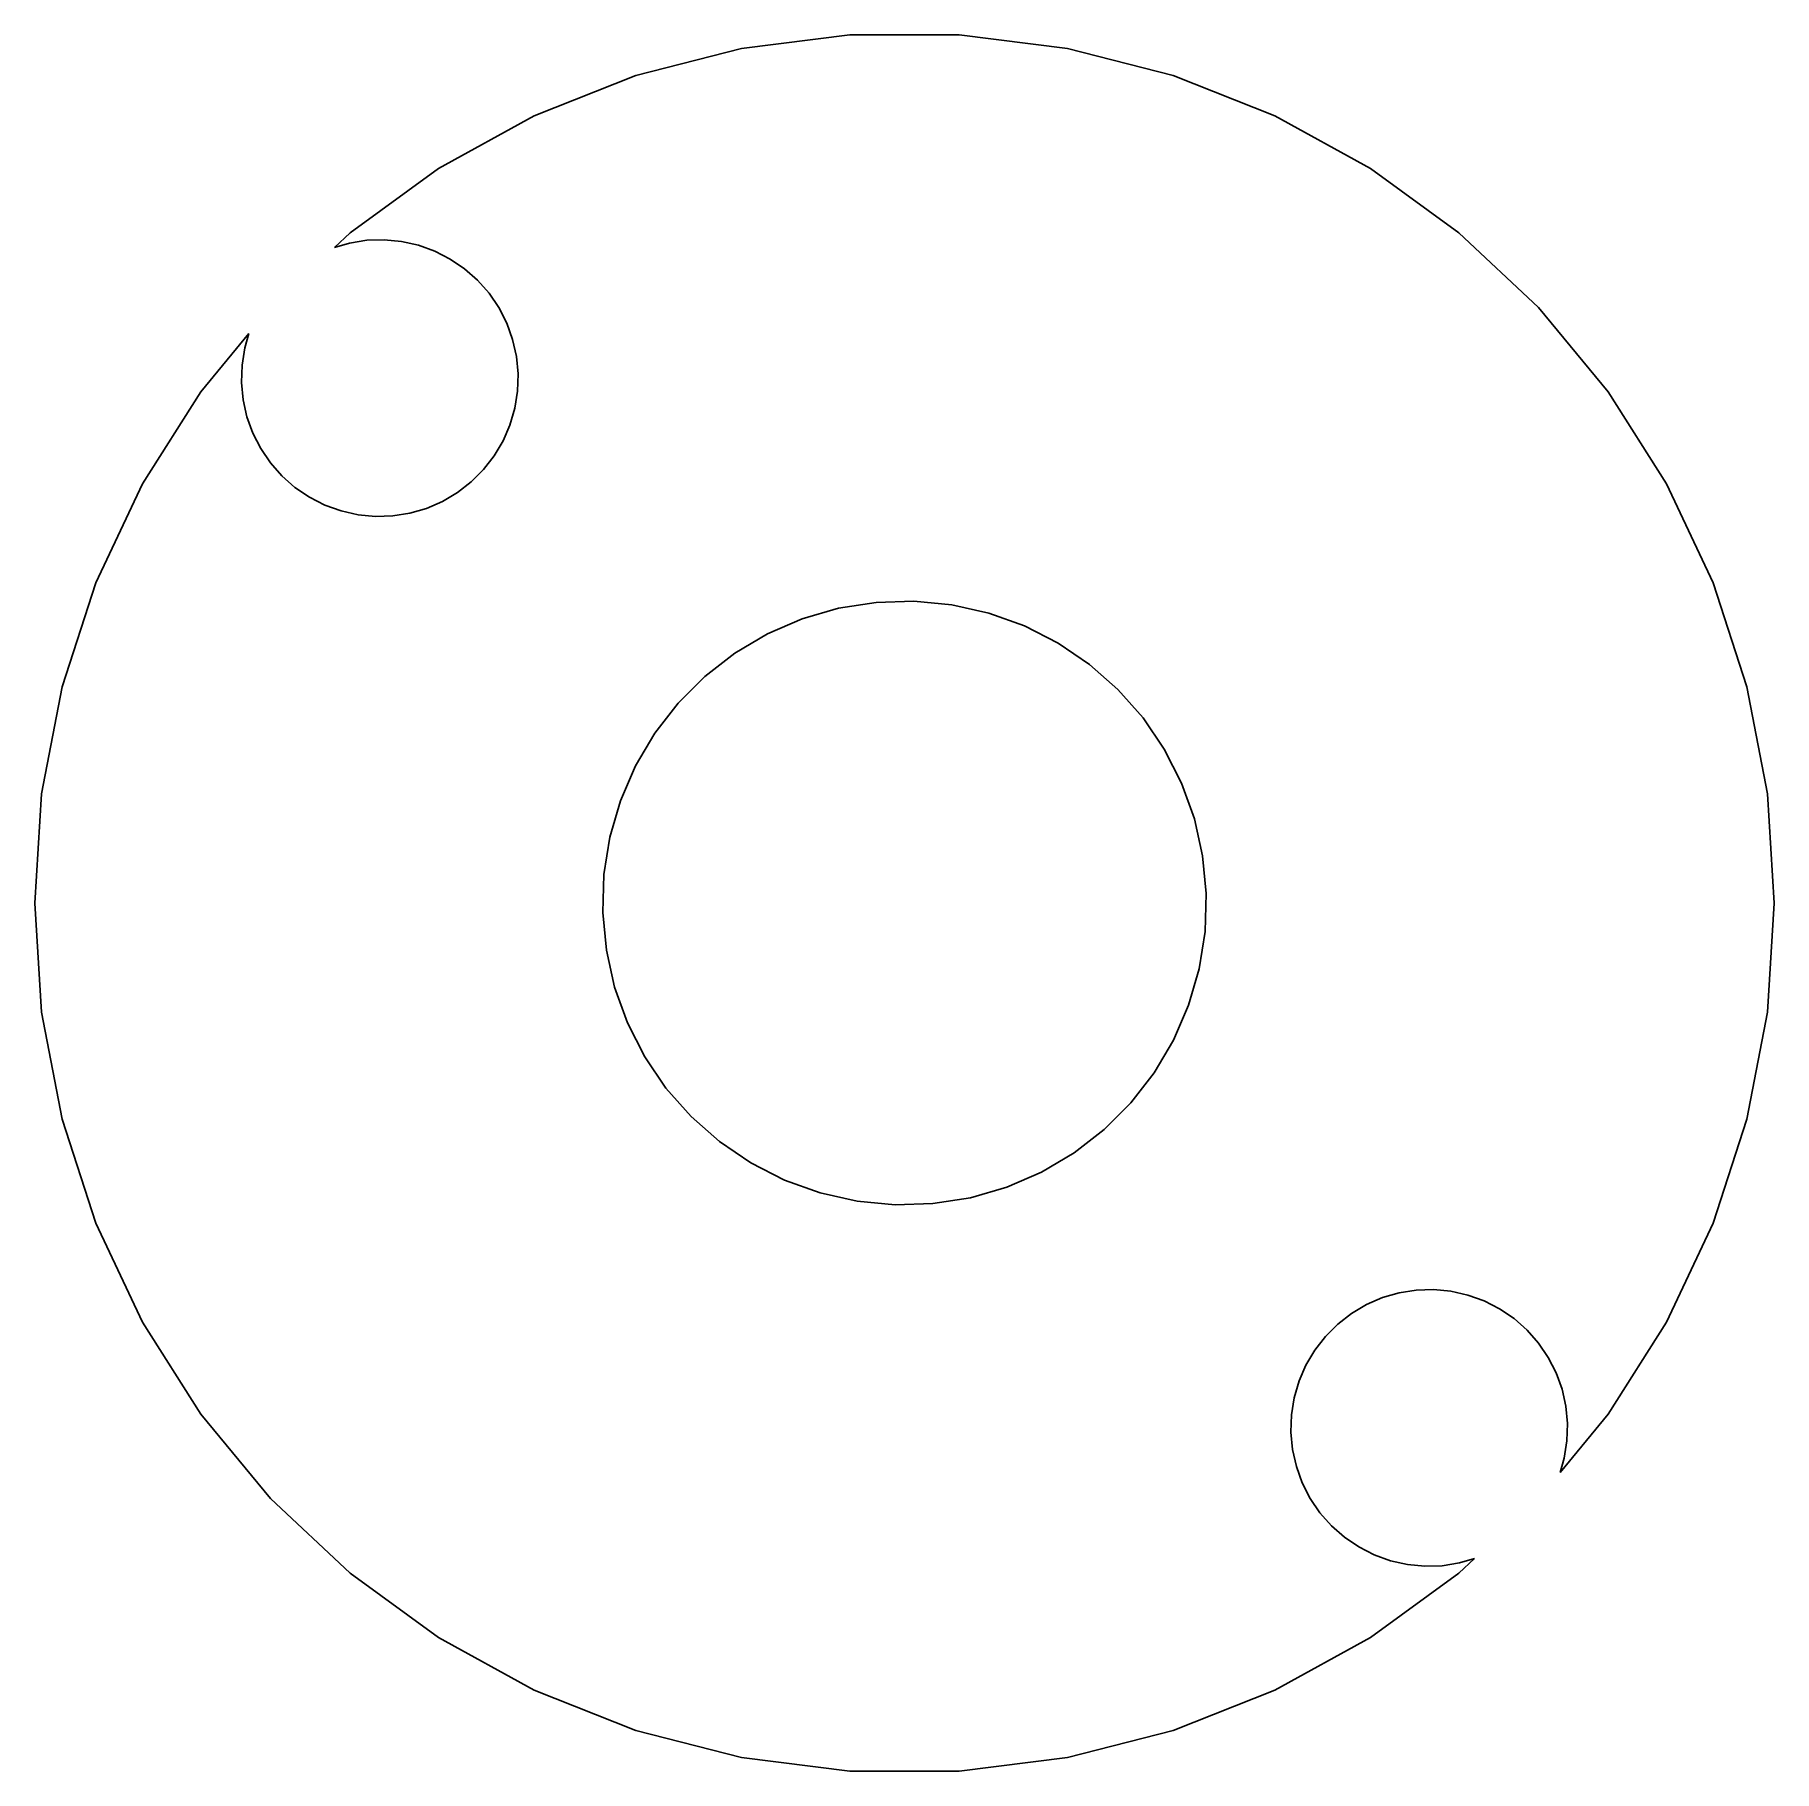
# Model space of a CAD drawing. Header units: metres. Extents: x -9 to 9, y 101 to 227.
# Drawn here: x -8.64 to 8.64, y 101.37 to 118.63 of the extents above.
import ezdxf

# ---------------------------------------------------------------- set-up
doc = ezdxf.new("R2010")
doc.units = ezdxf.units.M

msp = doc.modelspace()

# ---------------------------------------------------------------- linework, layer by layer
for p, q in [((-0.542709, 118.626), (-1.61958, 118.49)), ((0.542709, 118.626), (-0.542709, 118.626)), ((1.61958, 118.49), (0.542709, 118.626)), ((-1.61958, 118.49), (-2.67093, 118.22)), ((2.67093, 118.22), (1.61958, 118.49)), ((-2.67093, 118.22), (-3.68013, 117.821)), ((3.68013, 117.821), (2.67093, 118.22)), ((-3.68013, 117.821), (-4.63132, 117.298)), ((4.63132, 117.298), (3.68013, 117.821)), ((-4.63132, 117.298), (-5.50945, 116.66)), ((5.50945, 116.66), (4.63132, 117.298)), ((-5.50945, 116.66), (-5.66583, 116.513)), ((-5.66583, 116.513), (-5.51485, 116.557)), ((-5.51485, 116.557), (-5.3443, 116.584)), ((-5.3443, 116.584), (-5.17172, 116.589)), ((-5.17172, 116.589), (-4.9998, 116.573)), ((-4.9998, 116.573), (-4.8313, 116.535)), ((-4.8313, 116.535), (-4.66882, 116.477)), ((6.30069, 115.917), (5.50945, 116.66)), ((-4.66882, 116.477), (-4.51497, 116.398)), ((-4.51497, 116.398), (-4.37216, 116.301)), ((-4.37216, 116.301), (-4.24263, 116.187)), ((-4.24263, 116.187), (-4.12845, 116.058)), ((-4.12845, 116.058), (-4.03139, 115.915)), ((-4.03139, 115.915), (-3.95299, 115.761)), ((6.99258, 115.08), (6.30069, 115.917)), ((-6.51544, 115.657), (-6.99258, 115.08)), ((-6.55679, 115.515), (-6.51544, 115.657)), ((-3.95299, 115.761), (-3.8945, 115.599)), ((-6.5838, 115.344), (-6.55679, 115.515)), ((-3.8945, 115.599), (-3.85683, 115.43)), ((-6.58923, 115.172), (-6.5838, 115.344)), ((-3.85683, 115.43), (-3.84059, 115.258)), ((-6.57298, 115), (-6.58923, 115.172)), ((-3.84059, 115.258), (-3.84601, 115.086)), ((-6.99258, 115.08), (-7.57419, 114.164)), ((-6.53531, 114.831), (-6.57298, 115)), ((-3.84601, 115.086), (-3.87302, 114.915)), ((7.57419, 114.164), (6.99258, 115.08)), ((-6.47682, 114.669), (-6.53531, 114.831)), ((-3.87302, 114.915), (-3.92119, 114.749)), ((-6.39842, 114.515), (-6.47682, 114.669)), ((-3.92119, 114.749), (-3.98978, 114.591)), ((-6.30136, 114.372), (-6.39842, 114.515)), ((-4.07767, 114.442), (-4.1835, 114.306)), ((-3.98978, 114.591), (-4.07767, 114.442)), ((-6.18718, 114.243), (-6.30136, 114.372)), ((-4.1835, 114.306), (-4.3056, 114.184)), ((-7.57419, 114.164), (-8.03635, 113.182)), ((-6.05765, 114.128), (-6.18718, 114.243)), ((-5.91484, 114.031), (-6.05765, 114.128)), ((-4.3056, 114.184), (-4.44205, 114.078)), ((8.03635, 113.182), (7.57419, 114.164)), ((-5.76099, 113.953), (-5.91484, 114.031)), ((-5.59851, 113.895), (-5.76099, 113.953)), ((-4.74915, 113.921), (-4.91496, 113.873)), ((-4.59067, 113.99), (-4.74915, 113.921)), ((-4.44205, 114.078), (-4.59067, 113.99)), ((-5.43001, 113.857), (-5.59851, 113.895)), ((-5.2581, 113.841), (-5.43001, 113.857)), ((-5.08551, 113.846), (-5.2581, 113.841)), ((-4.91496, 113.873), (-5.08551, 113.846)), ((-8.03635, 113.182), (-8.37177, 112.149)), ((8.37177, 112.149), (8.03635, 113.182)), ((-1.0162, 112.823), (-0.654419, 112.928)), ((-0.654419, 112.928), (-0.282318, 112.987)), ((-0.282318, 112.987), (0.094223, 112.999)), ((0.094223, 112.999), (0.469299, 112.963)), ((0.469299, 112.963), (0.83696, 112.881)), ((-1.36197, 112.673), (-1.0162, 112.823)), ((0.83696, 112.881), (1.19144, 112.753)), ((1.19144, 112.753), (1.52711, 112.582)), ((-1.68625, 112.481), (-1.36197, 112.673)), ((1.52711, 112.582), (1.83871, 112.37)), ((-1.98393, 112.25), (-1.68625, 112.481)), ((1.83871, 112.37), (2.12131, 112.121)), ((-2.25032, 111.984), (-1.98393, 112.25)), ((-8.37177, 112.149), (-8.57515, 111.083)), ((2.12131, 112.121), (2.37045, 111.839)), ((8.57515, 111.083), (8.37177, 112.149)), ((-2.48123, 111.686), (-2.25032, 111.984)), ((-2.673, 111.362), (-2.48123, 111.686)), ((2.37045, 111.839), (2.58221, 111.527)), ((2.58221, 111.527), (2.75325, 111.191)), ((-2.82263, 111.016), (-2.673, 111.362)), ((2.75325, 111.191), (2.88087, 110.837)), ((-8.57515, 111.083), (-8.64331, 110)), ((-2.92773, 110.654), (-2.82263, 111.016)), ((8.64331, 110), (8.57515, 111.083)), ((2.88087, 110.837), (2.96306, 110.469)), ((-2.98668, 110.282), (-2.92773, 110.654)), ((2.96306, 110.469), (2.9985, 110.094)), ((-2.9985, 109.906), (-2.98668, 110.282)), ((-8.64331, 110), (-8.57515, 108.917)), ((2.9985, 110.094), (2.98668, 109.718)), ((8.57515, 108.917), (8.64331, 110)), ((-2.96306, 109.531), (-2.9985, 109.906)), ((2.98668, 109.718), (2.92773, 109.346)), ((-2.88087, 109.163), (-2.96306, 109.531)), ((2.92773, 109.346), (2.82263, 108.984)), ((-2.75325, 108.809), (-2.88087, 109.163)), ((-8.57515, 108.917), (-8.37177, 107.851)), ((2.82263, 108.984), (2.673, 108.638)), ((8.37177, 107.851), (8.57515, 108.917)), ((-2.58221, 108.473), (-2.75325, 108.809)), ((2.673, 108.638), (2.48123, 108.314)), ((-2.37045, 108.161), (-2.58221, 108.473)), ((2.48123, 108.314), (2.25032, 108.016)), ((-2.12131, 107.879), (-2.37045, 108.161)), ((-1.83871, 107.63), (-2.12131, 107.879)), ((2.25032, 108.016), (1.98393, 107.75)), ((-8.37177, 107.851), (-8.03635, 106.818)), ((1.98393, 107.75), (1.68625, 107.519)), ((8.03635, 106.818), (8.37177, 107.851)), ((-1.52711, 107.418), (-1.83871, 107.63)), ((-1.19144, 107.247), (-1.52711, 107.418)), ((1.68625, 107.519), (1.36197, 107.327)), ((-0.83696, 107.119), (-1.19144, 107.247)), ((1.36197, 107.327), (1.0162, 107.177)), ((-0.469299, 107.037), (-0.83696, 107.119)), ((-0.094223, 107.001), (-0.469299, 107.037)), ((0.282318, 107.013), (-0.094223, 107.001)), ((0.654419, 107.072), (0.282318, 107.013)), ((1.0162, 107.177), (0.654419, 107.072)), ((-8.03635, 106.818), (-7.57419, 105.836)), ((7.57419, 105.836), (8.03635, 106.818)), ((4.91496, 106.127), (5.08551, 106.154)), ((5.08551, 106.154), (5.2581, 106.159)), ((5.2581, 106.159), (5.43001, 106.143)), ((5.43001, 106.143), (5.59851, 106.105)), ((4.44205, 105.922), (4.59067, 106.01)), ((4.59067, 106.01), (4.74915, 106.079)), ((4.74915, 106.079), (4.91496, 106.127)), ((5.59851, 106.105), (5.76099, 106.047)), ((5.76099, 106.047), (5.91484, 105.969)), ((5.91484, 105.969), (6.05765, 105.872)), ((-7.57419, 105.836), (-6.99258, 104.92)), ((4.1835, 105.694), (4.3056, 105.816)), ((4.3056, 105.816), (4.44205, 105.922)), ((6.05765, 105.872), (6.18718, 105.757)), ((6.99258, 104.92), (7.57419, 105.836)), ((4.07767, 105.558), (4.1835, 105.694)), ((6.18718, 105.757), (6.30136, 105.628)), ((6.30136, 105.628), (6.39842, 105.485)), ((3.98978, 105.409), (4.07767, 105.558)), ((6.39842, 105.485), (6.47682, 105.331)), ((3.92119, 105.251), (3.98978, 105.409)), ((6.47682, 105.331), (6.53531, 105.169)), ((3.87302, 105.085), (3.92119, 105.251)), ((6.53531, 105.169), (6.57298, 105)), ((3.84601, 104.914), (3.87302, 105.085)), ((6.57298, 105), (6.58923, 104.828)), ((-6.99258, 104.92), (-6.30069, 104.083)), ((3.84059, 104.742), (3.84601, 104.914)), ((6.51544, 104.343), (6.99258, 104.92)), ((6.58923, 104.828), (6.5838, 104.656)), ((3.85683, 104.57), (3.84059, 104.742)), ((6.5838, 104.656), (6.55679, 104.485)), ((3.8945, 104.401), (3.85683, 104.57)), ((6.55679, 104.485), (6.51544, 104.343)), ((3.95299, 104.239), (3.8945, 104.401)), ((4.03139, 104.085), (3.95299, 104.239)), ((-6.30069, 104.083), (-5.50945, 103.34)), ((4.12845, 103.942), (4.03139, 104.085)), ((4.24263, 103.813), (4.12845, 103.942)), ((4.37216, 103.699), (4.24263, 103.813)), ((4.51497, 103.602), (4.37216, 103.699)), ((4.66882, 103.523), (4.51497, 103.602)), ((4.8313, 103.465), (4.66882, 103.523)), ((4.9998, 103.427), (4.8313, 103.465)), ((5.17172, 103.411), (4.9998, 103.427)), ((5.3443, 103.416), (5.17172, 103.411)), ((5.51485, 103.443), (5.3443, 103.416)), ((5.50945, 103.34), (5.66583, 103.487)), ((5.66583, 103.487), (5.51485, 103.443)), ((-5.50945, 103.34), (-4.63132, 102.702)), ((4.63132, 102.702), (5.50945, 103.34)), ((-4.63132, 102.702), (-3.68013, 102.179)), ((3.68013, 102.179), (4.63132, 102.702)), ((-3.68013, 102.179), (-2.67093, 101.78)), ((2.67093, 101.78), (3.68013, 102.179)), ((-2.67093, 101.78), (-1.61958, 101.51)), ((1.61958, 101.51), (2.67093, 101.78)), ((-1.61958, 101.51), (-0.542709, 101.374)), ((0.542709, 101.374), (1.61958, 101.51)), ((-0.542709, 101.374), (0.542709, 101.374))]:
    msp.add_line(p, q)

doc.saveas('drawing.dxf')
